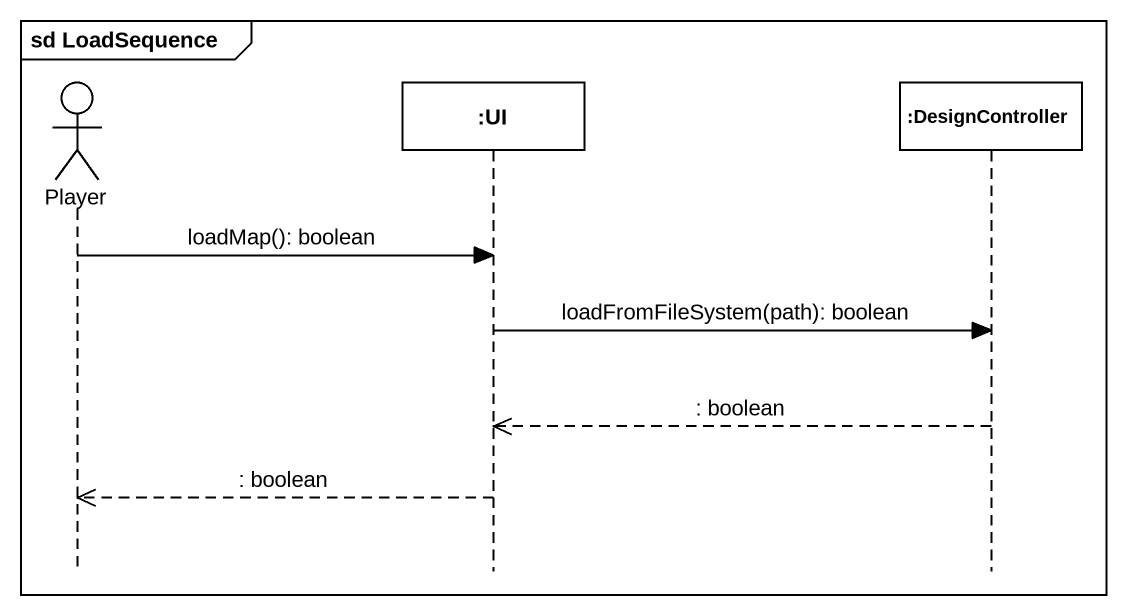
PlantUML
@startuml
mainframe sd LoadSequence
hide footbox
actor Player
participant ":UI" as UI
participant ":DesignController" as DesignController

Player -> UI : loadMap(): boolean
UI -> DesignController : loadFromFileSystem(path): boolean
DesignController -->> UI : : boolean
UI -->> Player : : boolean
@enduml
